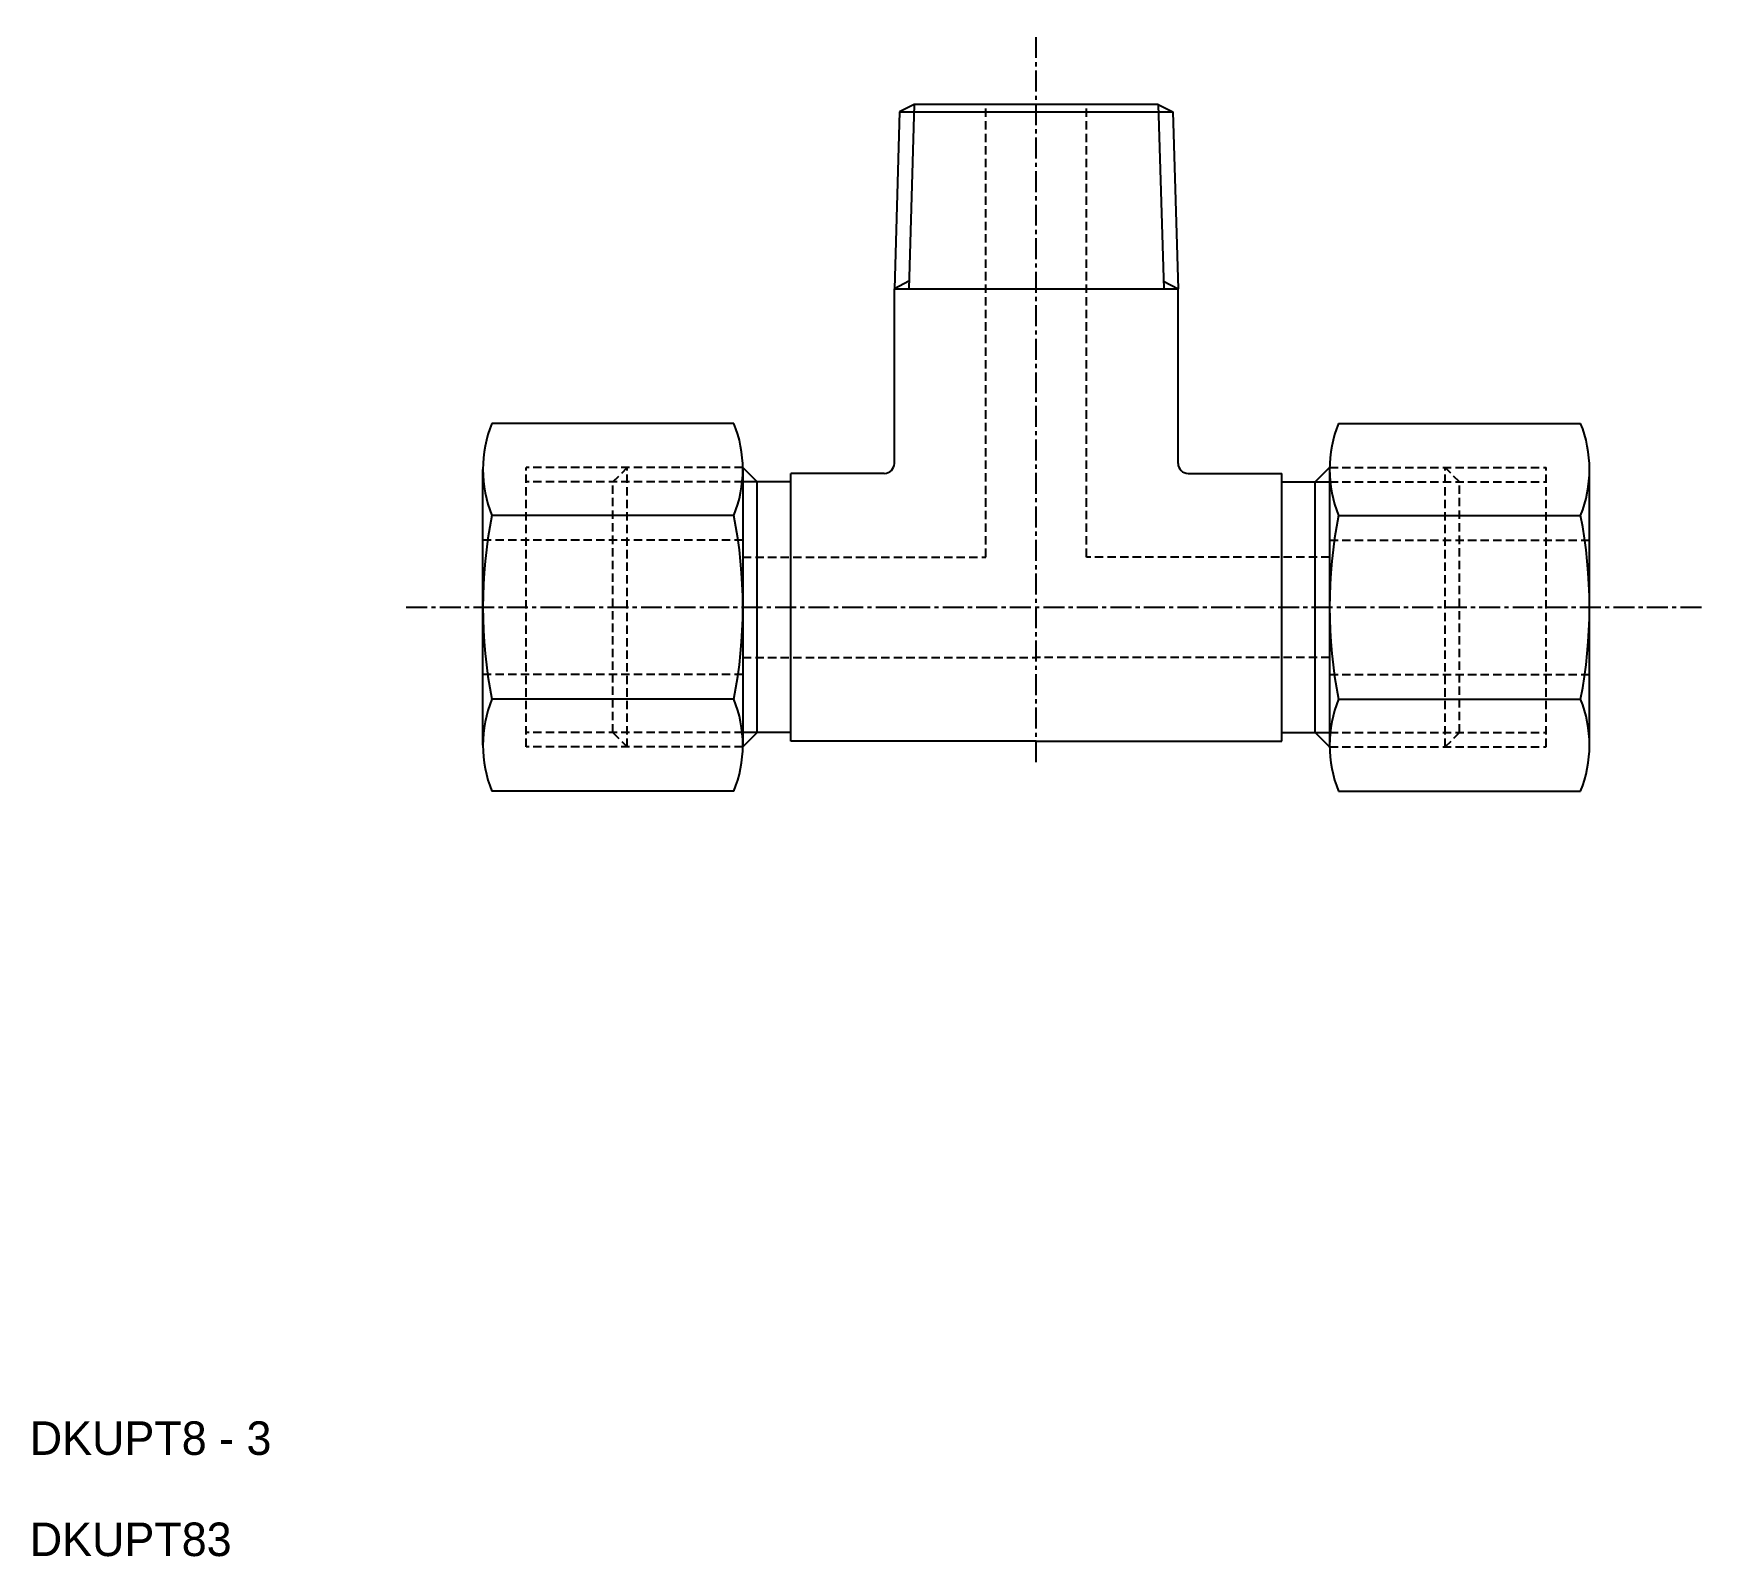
# Model space of a CAD drawing. Extents: x 337.9 to 437.6, y 340.1 to 430.9.
import ezdxf

# ---------------------------------------------------------------- set-up
doc = ezdxf.new("R2010")
doc.units = 0
doc.linetypes.add('CENTER', pattern=[2, 1.25, -0.25, 0.25, -0.25])
doc.linetypes.add('DASHED', pattern=[0.75, 0.5, -0.25])
doc.layers.get('0').update_dxf_attribs({"linetype": 'CONTINUOUS'})
doc.layers.add('CENTER', color=1, linetype='CENTER')

msp = doc.modelspace()

# ---------------------------------------------------------------- linework, layer by layer
at = {"color": 7, "linetype": 'CONTINUOUS'}
for p, q in [((389.536, 426.223), (389.222, 415.676)), ((390.406, 426.676), (389.536, 426.223)), ((389.536, 426.223), (405.83, 426.223)), ((404.959, 426.676), (390.406, 426.676)), ((404.959, 426.676), (405.83, 426.223)), ((405.83, 426.223), (406.144, 415.676)), ((389.222, 415.676), (406.144, 415.676)), ((389.222, 405.261), (389.222, 415.676)), ((406.144, 405.261), (406.144, 415.676)), ((379.65, 407.645), (365.216, 407.645)), ((415.716, 407.645), (430.15, 407.645)), ((364.683, 396.676), (364.683, 404.903)), ((380.183, 404.903), (380.183, 396.676)), ((381.039, 389.201), (381.039, 404.151)), ((383.039, 404.151), (381.039, 404.151)), ((383.039, 388.691), (383.039, 404.661)), ((388.622, 404.661), (383.039, 404.661)), ((406.744, 404.661), (412.327, 404.661)), ((412.327, 388.691), (412.327, 404.661)), ((412.327, 404.151), (414.327, 404.151)), ((414.327, 389.201), (414.327, 404.151)), ((415.183, 404.903), (415.183, 396.676)), ((430.683, 396.676), (430.683, 404.903)), ((379.65, 402.161), (365.216, 402.161)), ((415.716, 402.161), (430.15, 402.161)), ((380.183, 399.676), (380.183, 388.449)), ((364.683, 388.449), (364.683, 396.676)), ((415.183, 396.676), (415.183, 388.449)), ((430.683, 388.449), (430.683, 396.676)), ((379.65, 391.191), (365.216, 391.191)), ((415.716, 391.191), (430.15, 391.191)), ((381.039, 389.201), (380.183, 388.345)), ((383.039, 389.201), (381.039, 389.201)), ((412.327, 389.201), (414.327, 389.201)), ((414.327, 389.201), (415.183, 388.345)), ((397.683, 388.691), (383.039, 388.691)), ((397.683, 388.691), (412.327, 388.691)), ((379.65, 385.706), (365.216, 385.706)), ((415.716, 385.706), (430.15, 385.706))]:
    msp.add_line(p, q, dxfattribs=at)
at = {"color": 3, "linetype": 'CONTINUOUS'}
for p, q in [((390.406, 426.676), (390.078, 415.676)), ((404.959, 426.676), (405.288, 415.676)), ((390.092, 416.129), (389.222, 415.676)), ((405.273, 416.129), (406.144, 415.676)), ((381.039, 404.151), (380.183, 404.151)), ((414.327, 404.151), (415.183, 404.151)), ((381.039, 389.201), (380.183, 389.201)), ((414.327, 389.201), (415.183, 389.201))]:
    msp.add_line(p, q, dxfattribs=at)
at = {"color": 3, "linetype": 'DASHED'}
for p, q in [((394.683, 399.676), (394.683, 426.676)), ((400.683, 399.676), (400.683, 426.676)), ((380.183, 405.007), (367.266, 405.007)), ((367.266, 388.345), (367.266, 405.007)), ((372.433, 404.151), (373.289, 405.007)), ((373.289, 388.345), (373.289, 405.007)), ((415.183, 405.007), (428.1, 405.007)), ((422.077, 388.345), (422.077, 405.007)), ((422.933, 404.151), (422.077, 405.007)), ((428.1, 388.345), (428.1, 405.007)), ((380.183, 404.151), (367.266, 404.151)), ((372.433, 389.201), (372.433, 404.151)), ((415.183, 404.151), (428.1, 404.151)), ((422.933, 389.201), (422.933, 404.151)), ((380.183, 400.676), (364.683, 400.676)), ((415.183, 400.676), (430.683, 400.676)), ((380.183, 399.676), (394.683, 399.676)), ((415.183, 399.676), (400.683, 399.676)), ((380.183, 393.676), (397.683, 393.676)), ((415.183, 393.676), (397.683, 393.676)), ((380.183, 392.676), (364.683, 392.676)), ((415.183, 392.676), (430.683, 392.676)), ((380.183, 389.201), (367.266, 389.201)), ((372.433, 389.201), (373.289, 388.345)), ((415.183, 389.201), (428.1, 389.201)), ((422.933, 389.201), (422.077, 388.345)), ((380.183, 388.345), (367.266, 388.345)), ((415.183, 388.345), (428.1, 388.345))]:
    msp.add_line(p, q, dxfattribs=at)
for p, q in [((381.039, 404.151), (380.183, 405.007)), ((414.327, 404.151), (415.183, 405.007))]:
    msp.add_line(p, q)
at = {"color": 7, "linetype": 'CONTINUOUS'}
for centre, radius, start, end in [((372.008, 404.903), 7.325, 158.01264, 201.98736), ((372.858, 404.903), 7.325, 338.01264, 21.98736), ((422.508, 404.903), 7.325, 158.01264, 201.98736), ((423.358, 404.903), 7.325, 338.01264, 21.98736), ((388.622, 405.261), 0.6, 270, 0), ((406.744, 405.261), 0.6, 180, 270), ((393.183, 396.676), 28.5, 168.9042, 191.0958), ((351.683, 396.676), 28.5, 348.9042, 11.0958), ((443.683, 396.676), 28.5, 168.9042, 191.0958), ((402.183, 396.676), 28.5, 348.9042, 11.0958), ((372.008, 388.449), 7.325, 158.01264, 201.98736), ((372.858, 388.449), 7.325, 338.01264, 21.98736), ((422.508, 388.449), 7.325, 158.01264, 201.98736), ((423.358, 388.449), 7.325, 338.01264, 21.98736)]:
    msp.add_arc(centre, radius, start, end, dxfattribs=at)
at = {"layer": 'CENTER', "color": 1, "linetype": 'CENTER'}
for p, q in [((397.683, 387.441), (397.683, 430.905)), ((360.11, 396.676), (437.604, 396.676))]:
    msp.add_line(p, q, dxfattribs=at)

# ---------------------------------------------------------------- texts
at = {"color": 7, "linetype": 'CONTINUOUS'}
for s, p in [('DKUPT8 - 3', (337.654, 346.122)), ('DKUPT83', (337.654, 340.086))]:
    msp.add_text(s, height=2, dxfattribs=at).set_placement(p)

doc.saveas('drawing.dxf')
